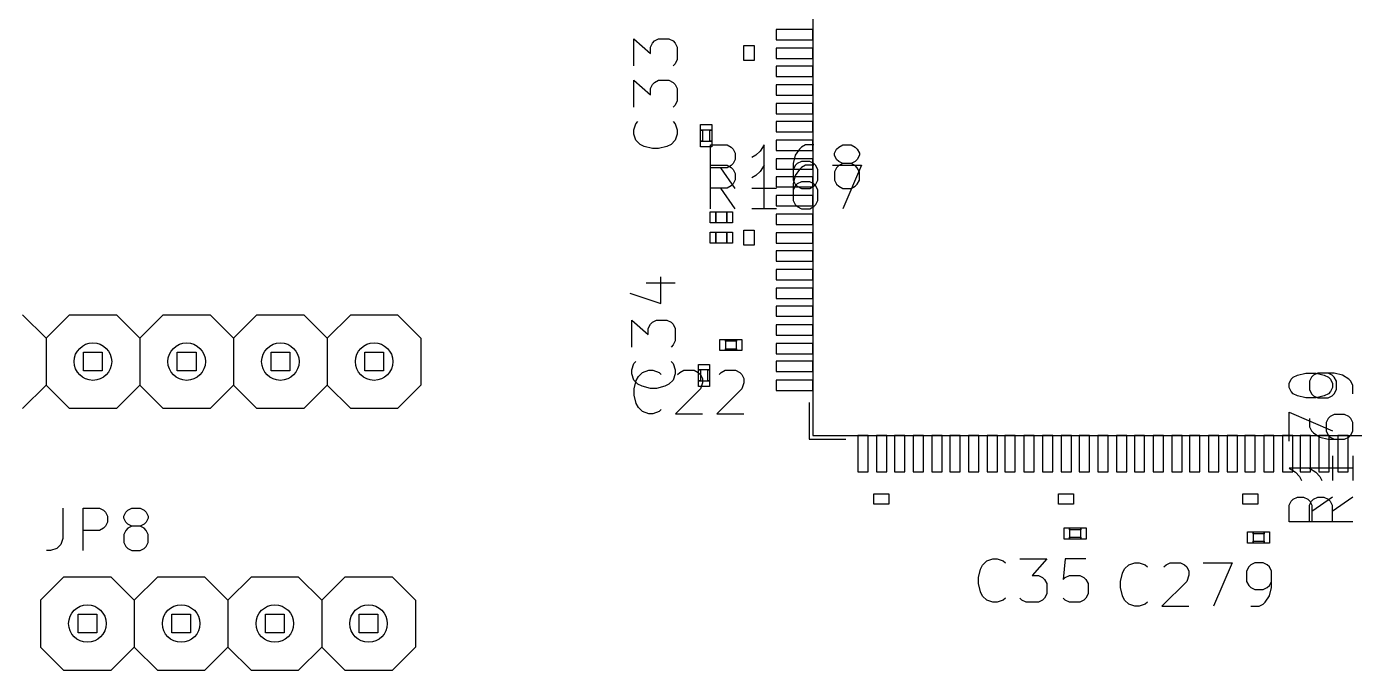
# Model space of a CAD drawing. Header units: millimetres. Extents: x -1 to 260, y -56 to 300.
# Drawn here: x 42.99 to 78.98, y 85.75 to 103.2 of the extents above; entities that cross this region are included whole.
import ezdxf

# ---------------------------------------------------------------- set-up
doc = ezdxf.new("R2010")
doc.units = ezdxf.units.MM
for name, color, linetype, true_color in [('Edge.Cuts', 254, 'CONTINUOUS', 0xd0d2cd), ('F.Fab', 9, 'CONTINUOUS', 0xafafaf), ('F.Silkscreen', 41, 'CONTINUOUS', 0xf2eda1)]:
    doc.layers.add(name, color=color, linetype=linetype, true_color=true_color)

msp = doc.modelspace()

# ---------------------------------------------------------------- linework, layer by layer
at = {"layer": 'Edge.Cuts'}
for centre in [(44.79, 94.12), (47.33, 94.12), (49.87, 94.12), (52.41, 94.12), (44.64, 87.02), (47.18, 87.02), (49.72, 87.02), (52.26, 87.02)]:
    msp.add_circle(centre, 0.508, dxfattribs=at)
at = {"layer": 'F.Fab', "linetype": 'CONTINUOUS'}
for p, q in [((64.3008, 112.3392), (64.3008, 92.1208)), ((63.3102, 103.119), (63.3102, 102.8396)), ((64.3008, 103.119), (63.3102, 103.119)), ((64.3008, 102.8396), (64.3008, 103.119)), ((63.3102, 102.8396), (64.3008, 102.8396)), ((63.3102, 102.611), (63.3102, 102.3316)), ((64.3008, 102.611), (63.3102, 102.611)), ((64.3008, 102.3316), (64.3008, 102.611)), ((63.3102, 102.3316), (64.3008, 102.3316)), ((63.3102, 102.1284), (63.3102, 101.849)), ((64.3008, 102.1284), (63.3102, 102.1284)), ((63.3102, 101.849), (64.3008, 101.849)), ((64.3008, 101.849), (64.3008, 102.1284)), ((63.3102, 101.6204), (63.3102, 101.341)), ((64.3008, 101.6204), (63.3102, 101.6204)), ((64.3008, 101.341), (64.3008, 101.6204)), ((63.3102, 101.341), (64.3008, 101.341)), ((63.3102, 101.1124), (63.3102, 100.833)), ((64.3008, 101.1124), (63.3102, 101.1124)), ((63.3102, 100.833), (64.3008, 100.833)), ((64.3008, 100.833), (64.3008, 101.1124)), ((61.258978, 100.394234), (61.258978, 100.544234)), ((61.258978, 100.544234), (61.558978, 100.544234)), ((61.558978, 100.544234), (61.558978, 100.394234)), ((63.3102, 100.6298), (63.3102, 100.3504)), ((64.3008, 100.6298), (63.3102, 100.6298)), ((64.3008, 100.3504), (64.3008, 100.6298)), ((61.258978, 100.094234), (61.258978, 100.394234)), ((61.258978, 100.394234), (61.308978, 100.394234)), ((61.558978, 100.394234), (61.258978, 100.394234)), ((61.308978, 100.094234), (61.258978, 100.094234)), ((61.258978, 99.944234), (61.258978, 100.094234)), ((61.258978, 100.094234), (61.558978, 100.094234)), ((61.308978, 100.394234), (61.308978, 100.094234)), ((61.508978, 100.094234), (61.508978, 100.394234)), ((61.508978, 100.394234), (61.558978, 100.394234)), ((61.558978, 100.094234), (61.508978, 100.094234)), ((61.558978, 100.394234), (61.558978, 100.094234)), ((61.558978, 100.094234), (61.558978, 99.944234)), ((63.3102, 100.3504), (64.3008, 100.3504)), ((63.3102, 100.1218), (63.3102, 99.8424)), ((64.3008, 100.1218), (63.3102, 100.1218)), ((64.3008, 99.8424), (64.3008, 100.1218)), ((61.558978, 99.944234), (61.258978, 99.944234)), ((63.3102, 99.8424), (64.3008, 99.8424)), ((63.3102, 99.6138), (63.3102, 99.3344)), ((64.3008, 99.6138), (63.3102, 99.6138)), ((63.3102, 99.3344), (64.3008, 99.3344)), ((64.3008, 99.3344), (64.3008, 99.6138)), ((63.3102, 99.1312), (63.3102, 98.8518)), ((64.3008, 99.1312), (63.3102, 99.1312)), ((64.3008, 98.8518), (64.3008, 99.1312)), ((63.3102, 98.8518), (64.3008, 98.8518)), ((63.3102, 98.6232), (63.3102, 98.3438)), ((64.3008, 98.6232), (63.3102, 98.6232)), ((64.3008, 98.3438), (64.3008, 98.6232)), ((63.3102, 98.3438), (64.3008, 98.3438)), ((61.52, 97.88), (61.52, 98.18)), ((61.52, 98.18), (61.67, 98.18)), ((61.67, 98.18), (61.67, 97.88)), ((61.97, 97.88), (61.97, 98.18)), ((61.97, 98.18), (62.12, 98.18)), ((62.12, 98.18), (62.12, 97.88)), ((63.3102, 98.1152), (63.3102, 97.8358)), ((64.3008, 98.1152), (63.3102, 98.1152)), ((64.3008, 97.8358), (64.3008, 98.1152)), ((61.67, 97.88), (61.52, 97.88)), ((61.52, 97.33), (61.52, 97.63)), ((61.52, 97.63), (61.67, 97.63)), ((61.67, 97.63), (61.67, 97.33)), ((62.12, 97.88), (61.97, 97.88)), ((61.97, 97.33), (61.97, 97.63)), ((61.97, 97.63), (62.12, 97.63)), ((62.12, 97.63), (62.12, 97.33)), ((63.3102, 97.8358), (64.3008, 97.8358)), ((63.3102, 97.6072), (63.3102, 97.3278)), ((64.3008, 97.6072), (63.3102, 97.6072)), ((64.3008, 97.3278), (64.3008, 97.6072)), ((61.67, 97.33), (61.52, 97.33)), ((62.12, 97.33), (61.97, 97.33)), ((63.3102, 97.3278), (64.3008, 97.3278)), ((63.3102, 97.1246), (63.3102, 96.8452)), ((64.3008, 97.1246), (63.3102, 97.1246)), ((63.3102, 96.8452), (64.3008, 96.8452)), ((64.3008, 96.8452), (64.3008, 97.1246)), ((63.3102, 96.6166), (63.3102, 96.3372)), ((64.3008, 96.6166), (63.3102, 96.6166)), ((64.3008, 96.3372), (64.3008, 96.6166)), ((63.3102, 96.3372), (64.3008, 96.3372)), ((63.3102, 96.1086), (63.3102, 95.8292)), ((64.3008, 96.1086), (63.3102, 96.1086)), ((64.3008, 95.8292), (64.3008, 96.1086)), ((63.3102, 95.8292), (64.3008, 95.8292)), ((63.3102, 95.626), (63.3102, 95.3466)), ((64.3008, 95.626), (63.3102, 95.626)), ((64.3008, 95.3466), (64.3008, 95.626)), ((63.3102, 95.3466), (64.3008, 95.3466)), ((63.3102, 95.118), (63.3102, 94.8386)), ((64.3008, 95.118), (63.3102, 95.118)), ((64.3008, 94.8386), (64.3008, 95.118)), ((61.78, 94.42), (61.78, 94.72)), ((61.78, 94.72), (61.93, 94.72)), ((61.93, 94.72), (61.93, 94.42)), ((61.93, 94.67), (61.93, 94.72)), ((61.93, 94.72), (62.23, 94.72)), ((62.23, 94.67), (61.93, 94.67)), ((62.23, 94.72), (62.23, 94.67)), ((62.23, 94.42), (62.23, 94.72)), ((62.23, 94.72), (62.38, 94.72)), ((62.38, 94.72), (62.38, 94.42)), ((63.3102, 94.8386), (64.3008, 94.8386)), ((44.536, 93.866), (44.536, 94.374)), ((44.536, 94.374), (45.044, 94.374)), ((45.044, 94.374), (45.044, 93.866)), ((47.076, 93.866), (47.076, 94.374)), ((47.076, 94.374), (47.584, 94.374)), ((47.584, 94.374), (47.584, 93.866)), ((49.616, 93.866), (49.616, 94.374)), ((49.616, 94.374), (50.124, 94.374)), ((50.124, 94.374), (50.124, 93.866)), ((52.156, 93.866), (52.156, 94.374)), ((52.156, 94.374), (52.664, 94.374)), ((52.664, 94.374), (52.664, 93.866)), ((61.93, 94.42), (61.78, 94.42)), ((61.93, 94.42), (61.93, 94.47)), ((61.93, 94.47), (62.23, 94.47)), ((62.23, 94.42), (61.93, 94.42)), ((62.23, 94.47), (62.23, 94.42)), ((62.38, 94.42), (62.23, 94.42)), ((63.3102, 94.61), (63.3102, 94.3306)), ((64.3008, 94.61), (63.3102, 94.61)), ((63.3102, 94.3306), (64.3008, 94.3306)), ((64.3008, 94.3306), (64.3008, 94.61)), ((61.203659, 93.894106), (61.203659, 94.044106)), ((61.203659, 94.044106), (61.503659, 94.044106)), ((61.503659, 94.044106), (61.503659, 93.894106)), ((63.3102, 94.1274), (63.3102, 93.848)), ((64.3008, 94.1274), (63.3102, 94.1274)), ((64.3008, 93.848), (64.3008, 94.1274)), ((45.044, 93.866), (44.536, 93.866)), ((47.584, 93.866), (47.076, 93.866)), ((50.124, 93.866), (49.616, 93.866)), ((52.664, 93.866), (52.156, 93.866)), ((61.203659, 93.594106), (61.203659, 93.894106)), ((61.203659, 93.894106), (61.253659, 93.894106)), ((61.503659, 93.894106), (61.203659, 93.894106)), ((61.253659, 93.594106), (61.203659, 93.594106)), ((61.203659, 93.444106), (61.203659, 93.594106)), ((61.203659, 93.594106), (61.503659, 93.594106)), ((61.253659, 93.894106), (61.253659, 93.594106)), ((61.453659, 93.594106), (61.453659, 93.894106)), ((61.453659, 93.894106), (61.503659, 93.894106)), ((61.503659, 93.594106), (61.453659, 93.594106)), ((61.503659, 93.894106), (61.503659, 93.594106)), ((61.503659, 93.594106), (61.503659, 93.444106)), ((63.3102, 93.848), (64.3008, 93.848)), ((63.3102, 93.6194), (63.3102, 93.34)), ((64.3008, 93.6194), (63.3102, 93.6194)), ((64.3008, 93.34), (64.3008, 93.6194)), ((61.503659, 93.444106), (61.203659, 93.444106)), ((63.3102, 93.34), (64.3008, 93.34)), ((64.3008, 92.1208), (84.5192, 92.1208)), ((65.52, 92.1208), (65.52, 91.1302)), ((65.7994, 92.1208), (65.52, 92.1208)), ((65.7994, 91.1302), (65.7994, 92.1208)), ((66.028, 92.1208), (66.028, 91.1302)), ((66.3074, 92.1208), (66.028, 92.1208)), ((66.3074, 91.1302), (66.3074, 92.1208)), ((66.5106, 92.1208), (66.5106, 91.1302)), ((66.79, 92.1208), (66.5106, 92.1208)), ((66.79, 91.1302), (66.79, 92.1208)), ((67.0186, 92.1208), (67.0186, 91.1302)), ((67.298, 92.1208), (67.0186, 92.1208)), ((67.298, 91.1302), (67.298, 92.1208)), ((67.5266, 92.1208), (67.5266, 91.1302)), ((67.806, 92.1208), (67.5266, 92.1208)), ((67.806, 91.1302), (67.806, 92.1208)), ((68.0092, 92.1208), (68.0092, 91.1302)), ((68.2886, 92.1208), (68.0092, 92.1208)), ((68.2886, 91.1302), (68.2886, 92.1208)), ((68.5172, 92.1208), (68.5172, 91.1302)), ((68.7966, 92.1208), (68.5172, 92.1208)), ((68.7966, 91.1302), (68.7966, 92.1208)), ((69.0252, 92.1208), (69.0252, 91.1302)), ((69.3046, 92.1208), (69.0252, 92.1208)), ((69.3046, 91.1302), (69.3046, 92.1208)), ((69.5078, 92.1208), (69.5078, 91.1302)), ((69.7872, 92.1208), (69.5078, 92.1208)), ((69.7872, 91.1302), (69.7872, 92.1208)), ((70.0158, 92.1208), (70.0158, 91.1302)), ((70.2952, 92.1208), (70.0158, 92.1208)), ((70.2952, 91.1302), (70.2952, 92.1208)), ((70.5238, 92.1208), (70.5238, 91.1302)), ((70.8032, 92.1208), (70.5238, 92.1208)), ((70.8032, 91.1302), (70.8032, 92.1208)), ((71.0318, 92.1208), (71.0318, 91.1302)), ((71.3112, 92.1208), (71.0318, 92.1208)), ((71.3112, 91.1302), (71.3112, 92.1208)), ((71.5144, 92.1208), (71.5144, 91.1302)), ((71.7938, 92.1208), (71.5144, 92.1208)), ((71.7938, 91.1302), (71.7938, 92.1208)), ((72.0224, 92.1208), (72.0224, 91.1302)), ((72.3018, 92.1208), (72.0224, 92.1208)), ((72.3018, 91.1302), (72.3018, 92.1208)), ((72.5304, 92.1208), (72.5304, 91.1302)), ((72.8098, 92.1208), (72.5304, 92.1208)), ((72.8098, 91.1302), (72.8098, 92.1208)), ((73.013, 92.1208), (73.013, 91.1302)), ((73.2924, 92.1208), (73.013, 92.1208)), ((73.2924, 91.1302), (73.2924, 92.1208)), ((73.521, 92.1208), (73.521, 91.1302)), ((73.8004, 92.1208), (73.521, 92.1208)), ((73.8004, 91.1302), (73.8004, 92.1208)), ((74.029, 92.1208), (74.029, 91.1302)), ((74.3084, 92.1208), (74.029, 92.1208)), ((74.3084, 91.1302), (74.3084, 92.1208)), ((74.5116, 92.1208), (74.5116, 91.1302)), ((74.791, 92.1208), (74.5116, 92.1208)), ((74.791, 91.1302), (74.791, 92.1208)), ((75.0196, 92.1208), (75.0196, 91.1302)), ((75.299, 92.1208), (75.0196, 92.1208)), ((75.299, 91.1302), (75.299, 92.1208)), ((75.5276, 92.1208), (75.5276, 91.1302)), ((75.807, 92.1208), (75.5276, 92.1208)), ((75.807, 91.1302), (75.807, 92.1208)), ((76.0102, 92.1208), (76.0102, 91.1302)), ((76.2896, 92.1208), (76.0102, 92.1208)), ((76.2896, 91.1302), (76.2896, 92.1208)), ((76.5182, 92.1208), (76.5182, 91.1302)), ((76.7976, 92.1208), (76.5182, 92.1208)), ((76.7976, 91.1302), (76.7976, 92.1208)), ((77.0262, 92.1208), (77.0262, 91.1302)), ((77.3056, 92.1208), (77.0262, 92.1208)), ((77.3056, 91.1302), (77.3056, 92.1208)), ((77.5088, 92.1208), (77.5088, 91.1302)), ((77.7882, 92.1208), (77.5088, 92.1208)), ((77.7882, 91.1302), (77.7882, 92.1208)), ((78.0168, 92.1208), (78.0168, 91.1302)), ((78.2962, 92.1208), (78.0168, 92.1208)), ((78.2962, 91.1302), (78.2962, 92.1208)), ((78.5248, 92.1208), (78.5248, 91.1302)), ((78.8042, 92.1208), (78.5248, 92.1208)), ((78.8042, 91.1302), (78.8042, 92.1208)), ((65.52, 91.1302), (65.7994, 91.1302)), ((66.028, 91.1302), (66.3074, 91.1302)), ((66.5106, 91.1302), (66.79, 91.1302)), ((67.0186, 91.1302), (67.298, 91.1302)), ((67.5266, 91.1302), (67.806, 91.1302)), ((68.0092, 91.1302), (68.2886, 91.1302)), ((68.5172, 91.1302), (68.7966, 91.1302)), ((69.0252, 91.1302), (69.3046, 91.1302)), ((69.5078, 91.1302), (69.7872, 91.1302)), ((70.0158, 91.1302), (70.2952, 91.1302)), ((70.5238, 91.1302), (70.8032, 91.1302)), ((71.0318, 91.1302), (71.3112, 91.1302)), ((71.5144, 91.1302), (71.7938, 91.1302)), ((72.0224, 91.1302), (72.3018, 91.1302)), ((72.5304, 91.1302), (72.8098, 91.1302)), ((73.013, 91.1302), (73.2924, 91.1302)), ((73.521, 91.1302), (73.8004, 91.1302)), ((74.029, 91.1302), (74.3084, 91.1302)), ((74.5116, 91.1302), (74.791, 91.1302)), ((75.0196, 91.1302), (75.299, 91.1302)), ((75.5276, 91.1302), (75.807, 91.1302)), ((76.0102, 91.1302), (76.2896, 91.1302)), ((76.5182, 91.1302), (76.7976, 91.1302)), ((77.0262, 91.1302), (77.3056, 91.1302)), ((77.5088, 91.1302), (77.7882, 91.1302)), ((78.0168, 91.1302), (78.2962, 91.1302)), ((78.5248, 91.1302), (78.8042, 91.1302)), ((71.10919, 89.311353), (71.10919, 89.611353)), ((71.10919, 89.611353), (71.25919, 89.611353)), ((71.25919, 89.611353), (71.25919, 89.311353)), ((71.25919, 89.561353), (71.25919, 89.611353)), ((71.25919, 89.611353), (71.55919, 89.611353)), ((71.55919, 89.611353), (71.55919, 89.561353)), ((71.55919, 89.311353), (71.55919, 89.611353)), ((71.55919, 89.611353), (71.70919, 89.611353)), ((71.70919, 89.611353), (71.70919, 89.311353)), ((71.25919, 89.311353), (71.10919, 89.311353)), ((71.55919, 89.561353), (71.25919, 89.561353)), ((71.25919, 89.311353), (71.25919, 89.361353)), ((71.25919, 89.361353), (71.55919, 89.361353)), ((71.55919, 89.311353), (71.25919, 89.311353)), ((71.55919, 89.361353), (71.55919, 89.311353)), ((71.70919, 89.311353), (71.55919, 89.311353)), ((76.079071, 89.20359), (76.079071, 89.50359)), ((76.079071, 89.50359), (76.229071, 89.50359)), ((76.229071, 89.50359), (76.229071, 89.20359)), ((76.229071, 89.45359), (76.229071, 89.50359)), ((76.229071, 89.50359), (76.529071, 89.50359)), ((76.529071, 89.45359), (76.229071, 89.45359)), ((76.229071, 89.20359), (76.229071, 89.25359)), ((76.229071, 89.25359), (76.529071, 89.25359)), ((76.529071, 89.50359), (76.529071, 89.45359)), ((76.529071, 89.20359), (76.529071, 89.50359)), ((76.529071, 89.50359), (76.679071, 89.50359)), ((76.529071, 89.25359), (76.529071, 89.20359)), ((76.679071, 89.50359), (76.679071, 89.20359)), ((76.229071, 89.20359), (76.079071, 89.20359)), ((76.529071, 89.20359), (76.229071, 89.20359)), ((76.679071, 89.20359), (76.529071, 89.20359)), ((44.386, 86.766), (44.386, 87.274)), ((44.386, 87.274), (44.894, 87.274)), ((44.894, 87.274), (44.894, 86.766)), ((46.926, 86.766), (46.926, 87.274)), ((46.926, 87.274), (47.434, 87.274)), ((47.434, 87.274), (47.434, 86.766)), ((49.466, 86.766), (49.466, 87.274)), ((49.466, 87.274), (49.974, 87.274)), ((49.974, 87.274), (49.974, 86.766)), ((52.006, 86.766), (52.006, 87.274)), ((52.006, 87.274), (52.514, 87.274)), ((52.514, 87.274), (52.514, 86.766)), ((44.894, 86.766), (44.386, 86.766)), ((47.434, 86.766), (46.926, 86.766)), ((49.974, 86.766), (49.466, 86.766)), ((52.514, 86.766), (52.006, 86.766))]:
    msp.add_line(p, q, dxfattribs=at)
at = {"layer": 'F.Fab'}
for centre in [(44.79, 94.12), (47.33, 94.12), (49.87, 94.12), (52.41, 94.12), (44.64, 87.02), (47.18, 87.02), (49.72, 87.02), (52.26, 87.02)]:
    msp.add_circle(centre, 0.508, dxfattribs=at)
at = {"layer": 'F.Silkscreen', "linetype": 'CONTINUOUS'}
for p, q in [((59.448605, 102.135834), (59.448605, 102.864161)), ((59.448605, 102.864161), (59.896806, 102.471985)), ((59.896806, 102.64006), (59.952831, 102.752111)), ((59.896806, 102.471985), (59.896806, 102.64006)), ((59.952831, 102.752111), (60.008856, 102.808136)), ((60.008856, 102.808136), (60.120906, 102.864161)), ((60.120906, 102.864161), (60.401032, 102.864161)), ((60.401032, 102.864161), (60.513082, 102.808136)), ((60.513082, 102.808136), (60.569108, 102.752111)), ((60.569108, 102.752111), (60.625133, 102.64006)), ((60.625133, 102.64006), (60.625133, 102.303909)), ((62.4339, 102.2768), (62.4339, 102.6832)), ((62.4339, 102.6832), (62.7133, 102.6832)), ((62.7133, 102.6832), (62.7133, 102.2768)), ((60.625133, 102.303909), (60.569108, 102.191859)), ((62.7133, 102.2768), (62.4339, 102.2768)), ((60.569108, 102.191859), (60.513082, 102.135834)), ((59.448605, 101.015331), (59.448605, 101.743658)), ((59.448605, 101.743658), (59.896806, 101.351482)), ((59.896806, 101.519557), (59.952831, 101.631608)), ((59.896806, 101.351482), (59.896806, 101.519557)), ((59.952831, 101.631608), (60.008856, 101.687633)), ((60.008856, 101.687633), (60.120906, 101.743658)), ((60.120906, 101.743658), (60.401032, 101.743658)), ((60.401032, 101.743658), (60.513082, 101.687633)), ((60.513082, 101.687633), (60.569108, 101.631608)), ((60.569108, 101.631608), (60.625133, 101.519557)), ((60.625133, 101.519557), (60.625133, 101.183406)), ((60.625133, 101.183406), (60.569108, 101.071356)), ((60.569108, 101.071356), (60.513082, 101.015331)), ((59.448605, 100.399054), (59.50463, 100.56713)), ((59.50463, 100.56713), (59.560655, 100.623155)), ((60.513082, 100.623155), (60.569108, 100.56713)), ((60.569108, 100.56713), (60.625133, 100.399054)), ((59.448605, 100.287004), (59.448605, 100.399054)), ((59.50463, 100.118929), (59.448605, 100.287004)), ((59.61668, 100.006878), (59.50463, 100.118929)), ((60.569108, 100.118929), (60.457057, 100.006878)), ((60.625133, 100.287004), (60.569108, 100.118929)), ((60.625133, 100.399054), (60.625133, 100.287004)), ((59.72873, 99.950853), (59.61668, 100.006878)), ((59.952831, 99.894828), (59.72873, 99.950853)), ((60.120906, 99.894828), (59.952831, 99.894828)), ((60.345007, 99.950853), (60.120906, 99.894828)), ((60.457057, 100.006878), (60.345007, 99.950853)), ((61.526619, 98.813844), (61.526619, 99.990372)), ((61.526619, 99.990372), (61.97482, 99.990372)), ((61.97482, 99.990372), (62.086871, 99.934347)), ((62.086871, 99.934347), (62.142896, 99.878322)), ((62.142896, 99.878322), (62.198921, 99.766272)), ((62.198921, 99.766272), (62.198921, 99.598196)), ((62.759172, 99.710247), (62.647122, 99.654222)), ((62.871223, 99.822297), (62.759172, 99.710247)), ((62.983273, 99.990372), (62.871223, 99.822297)), ((62.983273, 98.813844), (62.983273, 99.990372)), ((63.82365, 99.710247), (63.767625, 99.486146)), ((63.935701, 99.878322), (63.82365, 99.710247)), ((63.991726, 99.934347), (63.935701, 99.878322)), ((64.103776, 99.990372), (63.991726, 99.934347)), ((64.327877, 99.990372), (64.103776, 99.990372)), ((64.888128, 99.766272), (64.944153, 99.878322)), ((64.888128, 99.710247), (64.888128, 99.766272)), ((64.944153, 99.598196), (64.888128, 99.710247)), ((64.944153, 99.878322), (65.000178, 99.934347)), ((65.000178, 99.934347), (65.112229, 99.990372)), ((65.112229, 99.990372), (65.336329, 99.990372)), ((65.336329, 99.990372), (65.44838, 99.934347)), ((65.44838, 99.934347), (65.504405, 99.878322)), ((65.504405, 99.878322), (65.56043, 99.766272)), ((65.56043, 99.710247), (65.504405, 99.598196)), ((65.56043, 99.766272), (65.56043, 99.710247)), ((61.526619, 98.263844), (61.526619, 99.440372)), ((61.526619, 99.440372), (61.97482, 99.440372)), ((61.97482, 99.374096), (61.526619, 99.374096)), ((62.198921, 98.813844), (61.806745, 99.374096)), ((61.97482, 99.440372), (62.086871, 99.384347)), ((62.086871, 99.430121), (61.97482, 99.374096)), ((62.142896, 99.486146), (62.086871, 99.430121)), ((62.086871, 99.384347), (62.142896, 99.328322)), ((62.198921, 99.598196), (62.142896, 99.486146)), ((62.142896, 99.328322), (62.198921, 99.216272)), ((62.983273, 99.440372), (62.871223, 99.272297)), ((62.983273, 98.263844), (62.983273, 99.440372)), ((63.767625, 99.486146), (63.767625, 99.037945)), ((63.82365, 99.430121), (63.767625, 99.318071)), ((63.879675, 99.486146), (63.82365, 99.430121)), ((63.935701, 99.328322), (63.82365, 99.160247)), ((63.991726, 99.542171), (63.879675, 99.486146)), ((63.991726, 99.384347), (63.935701, 99.328322)), ((64.215826, 99.542171), (63.991726, 99.542171)), ((64.103776, 99.440372), (63.991726, 99.384347)), ((64.327877, 99.440372), (64.103776, 99.440372)), ((64.327877, 99.486146), (64.215826, 99.542171)), ((64.383902, 99.430121), (64.327877, 99.486146)), ((64.439927, 99.318071), (64.383902, 99.430121)), ((64.832103, 99.440372), (65.616455, 99.440372)), ((64.944153, 99.374096), (64.888128, 99.262046)), ((65.000178, 99.542171), (64.944153, 99.598196)), ((65.000178, 99.430121), (64.944153, 99.374096)), ((65.112229, 99.486146), (65.000178, 99.542171)), ((65.112229, 99.486146), (65.000178, 99.430121)), ((65.336329, 99.486146), (65.112229, 99.486146)), ((65.616455, 99.440372), (65.112229, 98.263844)), ((65.44838, 99.542171), (65.336329, 99.486146)), ((65.44838, 99.430121), (65.336329, 99.486146)), ((65.504405, 99.598196), (65.44838, 99.542171)), ((65.504405, 99.374096), (65.44838, 99.430121)), ((65.56043, 99.262046), (65.504405, 99.374096)), ((62.198921, 99.048196), (62.142896, 98.936146)), ((62.198921, 99.216272), (62.198921, 99.048196)), ((62.759172, 99.160247), (62.647122, 99.104222)), ((62.871223, 99.272297), (62.759172, 99.160247)), ((63.82365, 99.160247), (63.767625, 98.936146)), ((63.767625, 99.037945), (63.82365, 98.925895)), ((63.991726, 98.992171), (63.879675, 98.936146)), ((64.215826, 98.992171), (63.991726, 98.992171)), ((64.327877, 98.936146), (64.215826, 98.992171)), ((64.383902, 98.925895), (64.439927, 99.037945)), ((64.439927, 99.037945), (64.439927, 99.318071)), ((64.888128, 99.262046), (64.888128, 99.037945)), ((64.888128, 99.037945), (64.944153, 98.925895)), ((65.504405, 98.925895), (65.56043, 99.037945)), ((65.56043, 99.037945), (65.56043, 99.262046)), ((61.97482, 98.824096), (61.526619, 98.824096)), ((62.198921, 98.263844), (61.806745, 98.824096)), ((62.086871, 98.880121), (61.97482, 98.824096)), ((62.142896, 98.936146), (62.086871, 98.880121)), ((63.319424, 98.813844), (62.647122, 98.813844)), ((63.767625, 98.936146), (63.767625, 98.487945)), ((63.82365, 98.880121), (63.767625, 98.768071)), ((63.879675, 98.936146), (63.82365, 98.880121)), ((63.82365, 98.925895), (63.879675, 98.86987)), ((63.879675, 98.86987), (63.991726, 98.813844)), ((63.991726, 98.813844), (64.215826, 98.813844)), ((64.215826, 98.813844), (64.327877, 98.86987)), ((64.383902, 98.880121), (64.327877, 98.936146)), ((64.327877, 98.86987), (64.383902, 98.925895)), ((64.439927, 98.768071), (64.383902, 98.880121)), ((64.439927, 98.487945), (64.439927, 98.768071)), ((64.944153, 98.925895), (65.000178, 98.86987)), ((65.000178, 98.86987), (65.112229, 98.813844)), ((65.112229, 98.813844), (65.336329, 98.813844)), ((65.336329, 98.813844), (65.44838, 98.86987)), ((65.44838, 98.86987), (65.504405, 98.925895)), ((63.319424, 98.263844), (62.647122, 98.263844)), ((63.767625, 98.487945), (63.82365, 98.375895)), ((63.82365, 98.375895), (63.879675, 98.31987)), ((63.879675, 98.31987), (63.991726, 98.263844)), ((63.991726, 98.263844), (64.215826, 98.263844)), ((64.215826, 98.263844), (64.327877, 98.31987)), ((64.327877, 98.31987), (64.383902, 98.375895)), ((64.383902, 98.375895), (64.439927, 98.487945)), ((61.67, 97.88), (61.67, 98.18)), ((61.67, 98.18), (61.97, 98.18)), ((61.97, 98.18), (61.97, 97.88)), ((61.97, 97.88), (61.67, 97.88)), ((61.67, 97.33), (61.67, 97.63)), ((61.67, 97.63), (61.97, 97.63)), ((61.97, 97.63), (61.97, 97.33)), ((62.4339, 97.2768), (62.4339, 97.6832)), ((62.4339, 97.6832), (62.7133, 97.6832)), ((62.7133, 97.6832), (62.7133, 97.2768)), ((61.97, 97.33), (61.67, 97.33)), ((62.7133, 97.2768), (62.4339, 97.2768)), ((59.785462, 96.251983), (60.569814, 96.251983)), ((60.177638, 95.691731), (60.177638, 96.420058)), ((59.337261, 95.971857), (60.177638, 95.691731)), ((42.885, 95.39), (43.52, 94.755)), ((43.52, 94.755), (44.155, 95.39)), ((44.155, 95.39), (45.425, 95.39)), ((45.425, 95.39), (46.06, 94.755)), ((46.06, 94.755), (46.695, 95.39)), ((46.695, 95.39), (47.965, 95.39)), ((47.965, 95.39), (48.6, 94.755)), ((49.235, 95.39), (48.6, 94.755)), ((49.235, 95.39), (50.505, 95.39)), ((50.505, 95.39), (51.14, 94.755)), ((51.775, 95.39), (51.14, 94.755)), ((51.775, 95.39), (53.045, 95.39)), ((53.045, 95.39), (53.68, 94.755)), ((59.393286, 94.515203), (59.393286, 95.24353)), ((59.393286, 95.24353), (59.841487, 94.851354)), ((59.841487, 95.019429), (59.897512, 95.13148)), ((59.841487, 94.851354), (59.841487, 95.019429)), ((59.897512, 95.13148), (59.953537, 95.187505)), ((59.953537, 95.187505), (60.065587, 95.24353)), ((60.065587, 95.24353), (60.345713, 95.24353)), ((60.345713, 95.24353), (60.457763, 95.187505)), ((60.457763, 95.187505), (60.513789, 95.13148)), ((60.513789, 95.13148), (60.569814, 95.019429)), ((60.569814, 95.019429), (60.569814, 94.683278)), ((43.52, 94.755), (43.52, 93.485)), ((46.06, 94.755), (46.06, 93.485)), ((48.6, 94.755), (48.6, 93.485)), ((51.14, 94.755), (51.14, 93.485)), ((53.68, 94.755), (53.68, 93.485)), ((60.569814, 94.683278), (60.513789, 94.571228)), ((60.513789, 94.571228), (60.457763, 94.515203)), ((59.393286, 93.898926), (59.449311, 94.067002)), ((59.449311, 94.067002), (59.505336, 94.123027)), ((60.457763, 94.123027), (60.513789, 94.067002)), ((60.513789, 94.067002), (60.569814, 93.898926)), ((59.393286, 93.786876), (59.393286, 93.898926)), ((59.449311, 93.618801), (59.393286, 93.786876)), ((59.561361, 93.50675), (59.449311, 93.618801)), ((59.460072, 93.379609), (59.516097, 93.60371)), ((59.516097, 93.60371), (59.572122, 93.71576)), ((59.572122, 93.71576), (59.684173, 93.82781)), ((59.684173, 93.82781), (59.852248, 93.883835)), ((59.852248, 93.883835), (59.964298, 93.883835)), ((59.964298, 93.883835), (60.132374, 93.82781)), ((60.132374, 93.82781), (60.188399, 93.771785)), ((60.513789, 93.618801), (60.401738, 93.50675)), ((60.569814, 93.786876), (60.513789, 93.618801)), ((60.569814, 93.898926), (60.569814, 93.786876)), ((60.6366, 93.771785), (60.692625, 93.82781)), ((60.692625, 93.82781), (60.804676, 93.883835)), ((60.804676, 93.883835), (61.084801, 93.883835)), ((61.084801, 93.883835), (61.196852, 93.82781)), ((61.196852, 93.82781), (61.252877, 93.771785)), ((61.252877, 93.771785), (61.308902, 93.659735)), ((61.308902, 93.659735), (61.308902, 93.547685)), ((61.757103, 93.771785), (61.813128, 93.82781)), ((61.813128, 93.82781), (61.925179, 93.883835)), ((61.925179, 93.883835), (62.205304, 93.883835)), ((62.205304, 93.883835), (62.317355, 93.82781)), ((62.317355, 93.82781), (62.37338, 93.771785)), ((62.37338, 93.771785), (62.429405, 93.659735)), ((62.429405, 93.659735), (62.429405, 93.547685)), ((77.209627, 93.530304), (77.265652, 93.642354)), ((77.265652, 93.642354), (77.321677, 93.69838)), ((77.321677, 93.69838), (77.433727, 93.754405)), ((77.433727, 93.754405), (77.657828, 93.81043)), ((77.657828, 93.81043), (77.937954, 93.81043)), ((77.815652, 93.69838), (77.759627, 93.586329)), ((77.759627, 93.586329), (77.759627, 93.362229)), ((77.871677, 93.754405), (77.815652, 93.69838)), ((77.983727, 93.81043), (77.871677, 93.754405)), ((77.937954, 93.81043), (78.162054, 93.754405)), ((78.431928, 93.81043), (77.983727, 93.81043)), ((78.162054, 93.754405), (78.274104, 93.69838)), ((78.375903, 93.754405), (78.263853, 93.81043)), ((78.274104, 93.69838), (78.33013, 93.642354)), ((78.33013, 93.642354), (78.386155, 93.530304)), ((78.431928, 93.69838), (78.375903, 93.754405)), ((78.656029, 93.754405), (78.431928, 93.81043)), ((78.487954, 93.586329), (78.431928, 93.69838)), ((78.487954, 93.362229), (78.487954, 93.586329)), ((78.824104, 93.642354), (78.656029, 93.754405)), ((78.88013, 93.586329), (78.824104, 93.642354)), ((78.936155, 93.474279), (78.88013, 93.586329)), ((43.52, 93.485), (42.885, 92.85)), ((44.155, 92.85), (43.52, 93.485)), ((46.06, 93.485), (45.425, 92.85)), ((46.695, 92.85), (46.06, 93.485)), ((48.6, 93.485), (47.965, 92.85)), ((48.6, 93.485), (49.235, 92.85)), ((51.14, 93.485), (50.505, 92.85)), ((51.14, 93.485), (51.775, 92.85)), ((53.68, 93.485), (53.045, 92.85)), ((59.460072, 93.211534), (59.460072, 93.379609)), ((59.516097, 92.987433), (59.460072, 93.211534)), ((59.673411, 93.450725), (59.561361, 93.50675)), ((59.897512, 93.3947), (59.673411, 93.450725)), ((60.065587, 93.3947), (59.897512, 93.3947)), ((60.289688, 93.450725), (60.065587, 93.3947)), ((60.401738, 93.50675), (60.289688, 93.450725)), ((61.252877, 93.379609), (60.580575, 92.707307)), ((61.308902, 93.547685), (61.252877, 93.379609)), ((62.37338, 93.379609), (61.701078, 92.707307)), ((62.429405, 93.547685), (62.37338, 93.379609)), ((77.209627, 93.418254), (77.209627, 93.530304)), ((77.265652, 93.306204), (77.209627, 93.418254)), ((77.321677, 93.250178), (77.265652, 93.306204)), ((77.433727, 93.194153), (77.321677, 93.250178)), ((77.759627, 93.362229), (77.815652, 93.250178)), ((77.815652, 93.250178), (77.871677, 93.194153)), ((78.274104, 93.250178), (78.162054, 93.194153)), ((78.33013, 93.306204), (78.274104, 93.250178)), ((78.386155, 93.418254), (78.33013, 93.306204)), ((78.375903, 93.194153), (78.431928, 93.250178)), ((78.386155, 93.530304), (78.386155, 93.418254)), ((78.431928, 93.250178), (78.487954, 93.362229)), ((78.936155, 93.250178), (78.936155, 93.474279)), ((45.425, 92.85), (44.155, 92.85)), ((47.965, 92.85), (46.695, 92.85)), ((50.505, 92.85), (49.235, 92.85)), ((53.045, 92.85), (51.775, 92.85)), ((59.572122, 92.875383), (59.516097, 92.987433)), ((59.684173, 92.763333), (59.572122, 92.875383)), ((64.1992, 93.0098), (64.1992, 92.0192)), ((77.657828, 93.138128), (77.433727, 93.194153)), ((77.937954, 93.138128), (77.657828, 93.138128)), ((77.871677, 93.194153), (77.983727, 93.138128)), ((78.162054, 93.194153), (77.937954, 93.138128)), ((77.983727, 93.138128), (78.263853, 93.138128)), ((78.263853, 93.138128), (78.375903, 93.194153)), ((59.852248, 92.707307), (59.684173, 92.763333)), ((59.964298, 92.707307), (59.852248, 92.707307)), ((60.132374, 92.763333), (59.964298, 92.707307)), ((60.188399, 92.819358), (60.132374, 92.763333)), ((60.580575, 92.707307), (61.308902, 92.707307)), ((61.701078, 92.707307), (62.429405, 92.707307)), ((77.209627, 91.9616), (77.209627, 92.745952)), ((77.209627, 92.745952), (78.386155, 92.241726)), ((77.759627, 92.577877), (77.759627, 92.353776)), ((78.263853, 92.577877), (78.207828, 92.465826)), ((78.319878, 92.633902), (78.263853, 92.577877)), ((78.431928, 92.689927), (78.319878, 92.633902)), ((78.712054, 92.689927), (78.431928, 92.689927)), ((78.824104, 92.633902), (78.712054, 92.689927)), ((78.88013, 92.577877), (78.824104, 92.633902)), ((78.936155, 92.465826), (78.88013, 92.577877)), ((77.759627, 92.353776), (77.815652, 92.241726)), ((77.815652, 92.241726), (77.871677, 92.185701)), ((77.871677, 92.185701), (78.039752, 92.07365)), ((78.207828, 92.465826), (78.207828, 92.241726)), ((78.207828, 92.241726), (78.263853, 92.129675)), ((78.263853, 92.129675), (78.319878, 92.07365)), ((78.824104, 92.07365), (78.88013, 92.129675)), ((78.88013, 92.129675), (78.936155, 92.241726)), ((78.936155, 92.241726), (78.936155, 92.465826)), ((64.1992, 92.0192), (65.1898, 92.0192)), ((78.039752, 92.07365), (78.263853, 92.017625)), ((78.263853, 92.017625), (78.712054, 92.017625)), ((78.319878, 92.07365), (78.431928, 92.017625)), ((78.712054, 92.017625), (78.824104, 92.07365)), ((78.386155, 91.569424), (78.386155, 90.897122)), ((78.936155, 91.569424), (78.936155, 90.897122)), ((78.386155, 91.233273), (77.209627, 91.233273)), ((77.209627, 91.233273), (77.377702, 91.121223)), ((77.377702, 91.121223), (77.489752, 91.009172)), ((78.936155, 91.233273), (77.759627, 91.233273)), ((77.759627, 91.233273), (77.927702, 91.121223)), ((77.927702, 91.121223), (78.039752, 91.009172)), ((77.489752, 91.009172), (77.545778, 90.897122)), ((78.039752, 91.009172), (78.095778, 90.897122)), ((65.9568, 90.2539), (65.9568, 90.5333)), ((65.9568, 90.5333), (66.3632, 90.5333)), ((66.3632, 90.5333), (66.3632, 90.2539)), ((70.9568, 90.2539), (70.9568, 90.5333)), ((70.9568, 90.5333), (71.3632, 90.5333)), ((71.3632, 90.5333), (71.3632, 90.2539)), ((75.9568, 90.2539), (75.9568, 90.5333)), ((75.9568, 90.5333), (76.3632, 90.5333)), ((76.3632, 90.5333), (76.3632, 90.2539)), ((77.209627, 90.22482), (77.265652, 90.336871)), ((77.265652, 90.336871), (77.321677, 90.392896)), ((77.321677, 90.392896), (77.433727, 90.448921)), ((77.433727, 90.448921), (77.601803, 90.448921)), ((77.601803, 90.448921), (77.713853, 90.392896)), ((77.713853, 90.392896), (77.769878, 90.336871)), ((77.759627, 90.22482), (77.815652, 90.336871)), ((77.769878, 90.336871), (77.825903, 90.22482)), ((77.815652, 90.336871), (77.871677, 90.392896)), ((78.386155, 90.448921), (77.825903, 90.056745)), ((77.871677, 90.392896), (77.983727, 90.448921)), ((77.983727, 90.448921), (78.151803, 90.448921)), ((78.151803, 90.448921), (78.263853, 90.392896)), ((78.263853, 90.392896), (78.319878, 90.336871)), ((78.319878, 90.336871), (78.375903, 90.22482)), ((78.936155, 90.448921), (78.375903, 90.056745)), ((43.974363, 90.151879), (43.974363, 89.326379)), ((44.524696, 88.996179), (44.524696, 90.151879)), ((44.524696, 90.151879), (44.964963, 90.151879)), ((44.964963, 90.151879), (45.07503, 90.096846)), ((45.07503, 90.096846), (45.130063, 90.041813)), ((45.130063, 90.041813), (45.185096, 89.931746)), ((45.625363, 89.931746), (45.680396, 90.041813)), ((45.680396, 90.041813), (45.73543, 90.096846)), ((45.73543, 90.096846), (45.845496, 90.151879)), ((45.845496, 90.151879), (46.06563, 90.151879)), ((46.06563, 90.151879), (46.175696, 90.096846)), ((46.175696, 90.096846), (46.23073, 90.041813)), ((46.23073, 90.041813), (46.285763, 89.931746)), ((66.3632, 90.2539), (65.9568, 90.2539)), ((71.3632, 90.2539), (70.9568, 90.2539)), ((76.3632, 90.2539), (75.9568, 90.2539)), ((77.209627, 89.776619), (77.209627, 90.22482)), ((77.759627, 89.776619), (77.759627, 90.22482)), ((77.825903, 90.22482), (77.825903, 89.776619)), ((78.375903, 90.22482), (78.375903, 89.776619)), ((45.130063, 89.656579), (45.07503, 89.601546)), ((45.185096, 89.766646), (45.130063, 89.656579)), ((45.185096, 89.931746), (45.185096, 89.766646)), ((45.625363, 89.876713), (45.625363, 89.931746)), ((45.680396, 89.766646), (45.625363, 89.876713)), ((45.73543, 89.711613), (45.680396, 89.766646)), ((45.845496, 89.656579), (45.73543, 89.711613)), ((45.845496, 89.656579), (45.73543, 89.601546)), ((46.06563, 89.656579), (45.845496, 89.656579)), ((46.175696, 89.711613), (46.06563, 89.656579)), ((46.175696, 89.601546), (46.06563, 89.656579)), ((46.23073, 89.766646), (46.175696, 89.711613)), ((46.285763, 89.876713), (46.23073, 89.766646)), ((46.285763, 89.931746), (46.285763, 89.876713)), ((78.386155, 89.776619), (77.209627, 89.776619)), ((78.936155, 89.776619), (77.759627, 89.776619)), ((43.974363, 89.326379), (43.91933, 89.161279)), ((44.964963, 89.546513), (44.524696, 89.546513)), ((45.07503, 89.601546), (44.964963, 89.546513)), ((45.680396, 89.546513), (45.625363, 89.436446)), ((45.625363, 89.436446), (45.625363, 89.216313)), ((45.73543, 89.601546), (45.680396, 89.546513)), ((46.23073, 89.546513), (46.175696, 89.601546)), ((46.285763, 89.436446), (46.23073, 89.546513)), ((46.285763, 89.216313), (46.285763, 89.436446)), ((43.644163, 88.996179), (43.534097, 88.996179)), ((43.809263, 89.051213), (43.644163, 88.996179)), ((43.91933, 89.161279), (43.809263, 89.051213)), ((45.625363, 89.216313), (45.680396, 89.106246)), ((45.680396, 89.106246), (45.73543, 89.051213)), ((45.73543, 89.051213), (45.845496, 88.996179)), ((45.845496, 88.996179), (46.06563, 88.996179)), ((46.06563, 88.996179), (46.175696, 89.051213)), ((46.175696, 89.051213), (46.23073, 89.106246)), ((46.23073, 89.106246), (46.285763, 89.216313)), ((68.845287, 88.495063), (68.901312, 88.607113)), ((68.901312, 88.607113), (69.013363, 88.719163)), ((69.013363, 88.719163), (69.181438, 88.775188)), ((69.181438, 88.775188), (69.293488, 88.775188)), ((69.293488, 88.775188), (69.461564, 88.719163)), ((69.461564, 88.719163), (69.517589, 88.663138)), ((69.909765, 88.775188), (70.638092, 88.775188)), ((70.638092, 88.775188), (70.245916, 88.326987)), ((71.142318, 88.775188), (71.086293, 88.214937)), ((71.70257, 88.775188), (71.142318, 88.775188)), ((72.75069, 88.49935), (72.862741, 88.6114)), ((72.862741, 88.6114), (73.030816, 88.667425)), ((73.030816, 88.667425), (73.142866, 88.667425)), ((73.142866, 88.667425), (73.310942, 88.6114)), ((73.310942, 88.6114), (73.366967, 88.555375)), ((73.815168, 88.555375), (73.871193, 88.6114)), ((73.871193, 88.6114), (73.983244, 88.667425)), ((73.983244, 88.667425), (74.263369, 88.667425)), ((74.263369, 88.667425), (74.37542, 88.6114)), ((74.37542, 88.6114), (74.431445, 88.555375)), ((74.431445, 88.555375), (74.48747, 88.443325)), ((74.879646, 88.667425), (75.663998, 88.667425)), ((75.663998, 88.667425), (75.159772, 87.490897)), ((76.112199, 88.555375), (76.056174, 88.443325)), ((76.168224, 88.6114), (76.112199, 88.555375)), ((76.280275, 88.667425), (76.168224, 88.6114)), ((76.504375, 88.667425), (76.280275, 88.667425)), ((76.616426, 88.6114), (76.504375, 88.667425)), ((76.672451, 88.555375), (76.616426, 88.6114)), ((76.728476, 88.443325), (76.672451, 88.555375)), ((44.005, 88.29), (43.37, 87.655)), ((44.005, 88.29), (45.275, 88.29)), ((45.275, 88.29), (45.91, 87.655)), ((45.91, 87.655), (46.545, 88.29)), ((46.545, 88.29), (47.815, 88.29)), ((47.815, 88.29), (48.45, 87.655)), ((48.45, 87.655), (49.085, 88.29)), ((49.085, 88.29), (50.355, 88.29)), ((50.355, 88.29), (50.99, 87.655)), ((51.625, 88.29), (50.99, 87.655)), ((51.625, 88.29), (52.895, 88.29)), ((52.895, 88.29), (53.53, 87.655)), ((68.789262, 88.270962), (68.845287, 88.495063)), ((68.789262, 88.102887), (68.789262, 88.270962)), ((70.245916, 88.326987), (70.413991, 88.326987)), ((70.413991, 88.326987), (70.526042, 88.270962)), ((70.526042, 88.270962), (70.582067, 88.214937)), ((70.582067, 88.214937), (70.638092, 88.102887)), ((71.086293, 88.214937), (71.142318, 88.270962)), ((71.142318, 88.270962), (71.254369, 88.326987)), ((71.254369, 88.326987), (71.534494, 88.326987)), ((71.534494, 88.326987), (71.646545, 88.270962)), ((71.646545, 88.270962), (71.70257, 88.214937)), ((71.70257, 88.214937), (71.758595, 88.102887)), ((72.63864, 88.163199), (72.694665, 88.3873)), ((72.694665, 88.3873), (72.75069, 88.49935)), ((74.48747, 88.331275), (74.431445, 88.163199)), ((74.48747, 88.443325), (74.48747, 88.331275)), ((76.056174, 88.443325), (76.056174, 88.163199)), ((76.728476, 87.995124), (76.728476, 88.443325)), ((68.845287, 87.878786), (68.789262, 88.102887)), ((68.901312, 87.766736), (68.845287, 87.878786)), ((70.638092, 87.822761), (70.582067, 87.710711)), ((70.638092, 88.102887), (70.638092, 87.822761)), ((71.758595, 87.822761), (71.70257, 87.710711)), ((71.758595, 88.102887), (71.758595, 87.822761)), ((72.63864, 87.995124), (72.63864, 88.163199)), ((72.694665, 87.771023), (72.63864, 87.995124)), ((74.431445, 88.163199), (73.759143, 87.490897)), ((76.056174, 88.163199), (76.112199, 88.051149)), ((76.112199, 88.051149), (76.168224, 87.995124)), ((76.168224, 87.995124), (76.280275, 87.939099)), ((76.280275, 87.939099), (76.504375, 87.939099)), ((76.504375, 87.939099), (76.616426, 87.995124)), ((76.616426, 87.995124), (76.672451, 88.051149)), ((76.672451, 88.051149), (76.728476, 88.163199)), ((76.672451, 87.771023), (76.728476, 87.995124)), ((43.37, 87.655), (43.37, 86.385)), ((45.91, 87.655), (45.91, 86.385)), ((48.45, 87.655), (48.45, 86.385)), ((50.99, 87.655), (50.99, 86.385)), ((53.53, 87.655), (53.53, 86.385)), ((69.013363, 87.654686), (68.901312, 87.766736)), ((69.181438, 87.59866), (69.013363, 87.654686)), ((69.293488, 87.59866), (69.181438, 87.59866)), ((69.461564, 87.654686), (69.293488, 87.59866)), ((69.517589, 87.710711), (69.461564, 87.654686)), ((69.96579, 87.654686), (69.909765, 87.710711)), ((70.07784, 87.59866), (69.96579, 87.654686)), ((70.413991, 87.59866), (70.07784, 87.59866)), ((70.526042, 87.654686), (70.413991, 87.59866)), ((70.582067, 87.710711), (70.526042, 87.654686)), ((71.142318, 87.654686), (71.086293, 87.710711)), ((71.254369, 87.59866), (71.142318, 87.654686)), ((71.534494, 87.59866), (71.254369, 87.59866)), ((71.646545, 87.654686), (71.534494, 87.59866)), ((71.70257, 87.710711), (71.646545, 87.654686)), ((72.75069, 87.658973), (72.694665, 87.771023)), ((72.862741, 87.546923), (72.75069, 87.658973)), ((73.030816, 87.490897), (72.862741, 87.546923)), ((73.142866, 87.490897), (73.030816, 87.490897)), ((73.310942, 87.546923), (73.142866, 87.490897)), ((73.366967, 87.602948), (73.310942, 87.546923)), ((73.759143, 87.490897), (74.48747, 87.490897)), ((76.168224, 87.490897), (76.392325, 87.490897)), ((76.392325, 87.490897), (76.504375, 87.546923)), ((76.504375, 87.546923), (76.5604, 87.602948)), ((76.5604, 87.602948), (76.672451, 87.771023)), ((43.37, 86.385), (44.005, 85.75)), ((45.91, 86.385), (45.275, 85.75)), ((46.545, 85.75), (45.91, 86.385)), ((48.45, 86.385), (47.815, 85.75)), ((49.085, 85.75), (48.45, 86.385)), ((50.99, 86.385), (50.355, 85.75)), ((50.99, 86.385), (51.625, 85.75)), ((53.53, 86.385), (52.895, 85.75)), ((45.275, 85.75), (44.005, 85.75)), ((47.815, 85.75), (46.545, 85.75)), ((50.355, 85.75), (49.085, 85.75)), ((52.895, 85.75), (51.625, 85.75))]:
    msp.add_line(p, q, dxfattribs=at)
at = {"layer": 'F.Silkscreen'}
for centre in [(44.79, 94.12), (47.33, 94.12), (49.87, 94.12), (52.41, 94.12), (44.64, 87.02), (47.18, 87.02), (49.72, 87.02), (52.26, 87.02)]:
    msp.add_circle(centre, 0.508, dxfattribs=at)

doc.saveas('drawing.dxf')
